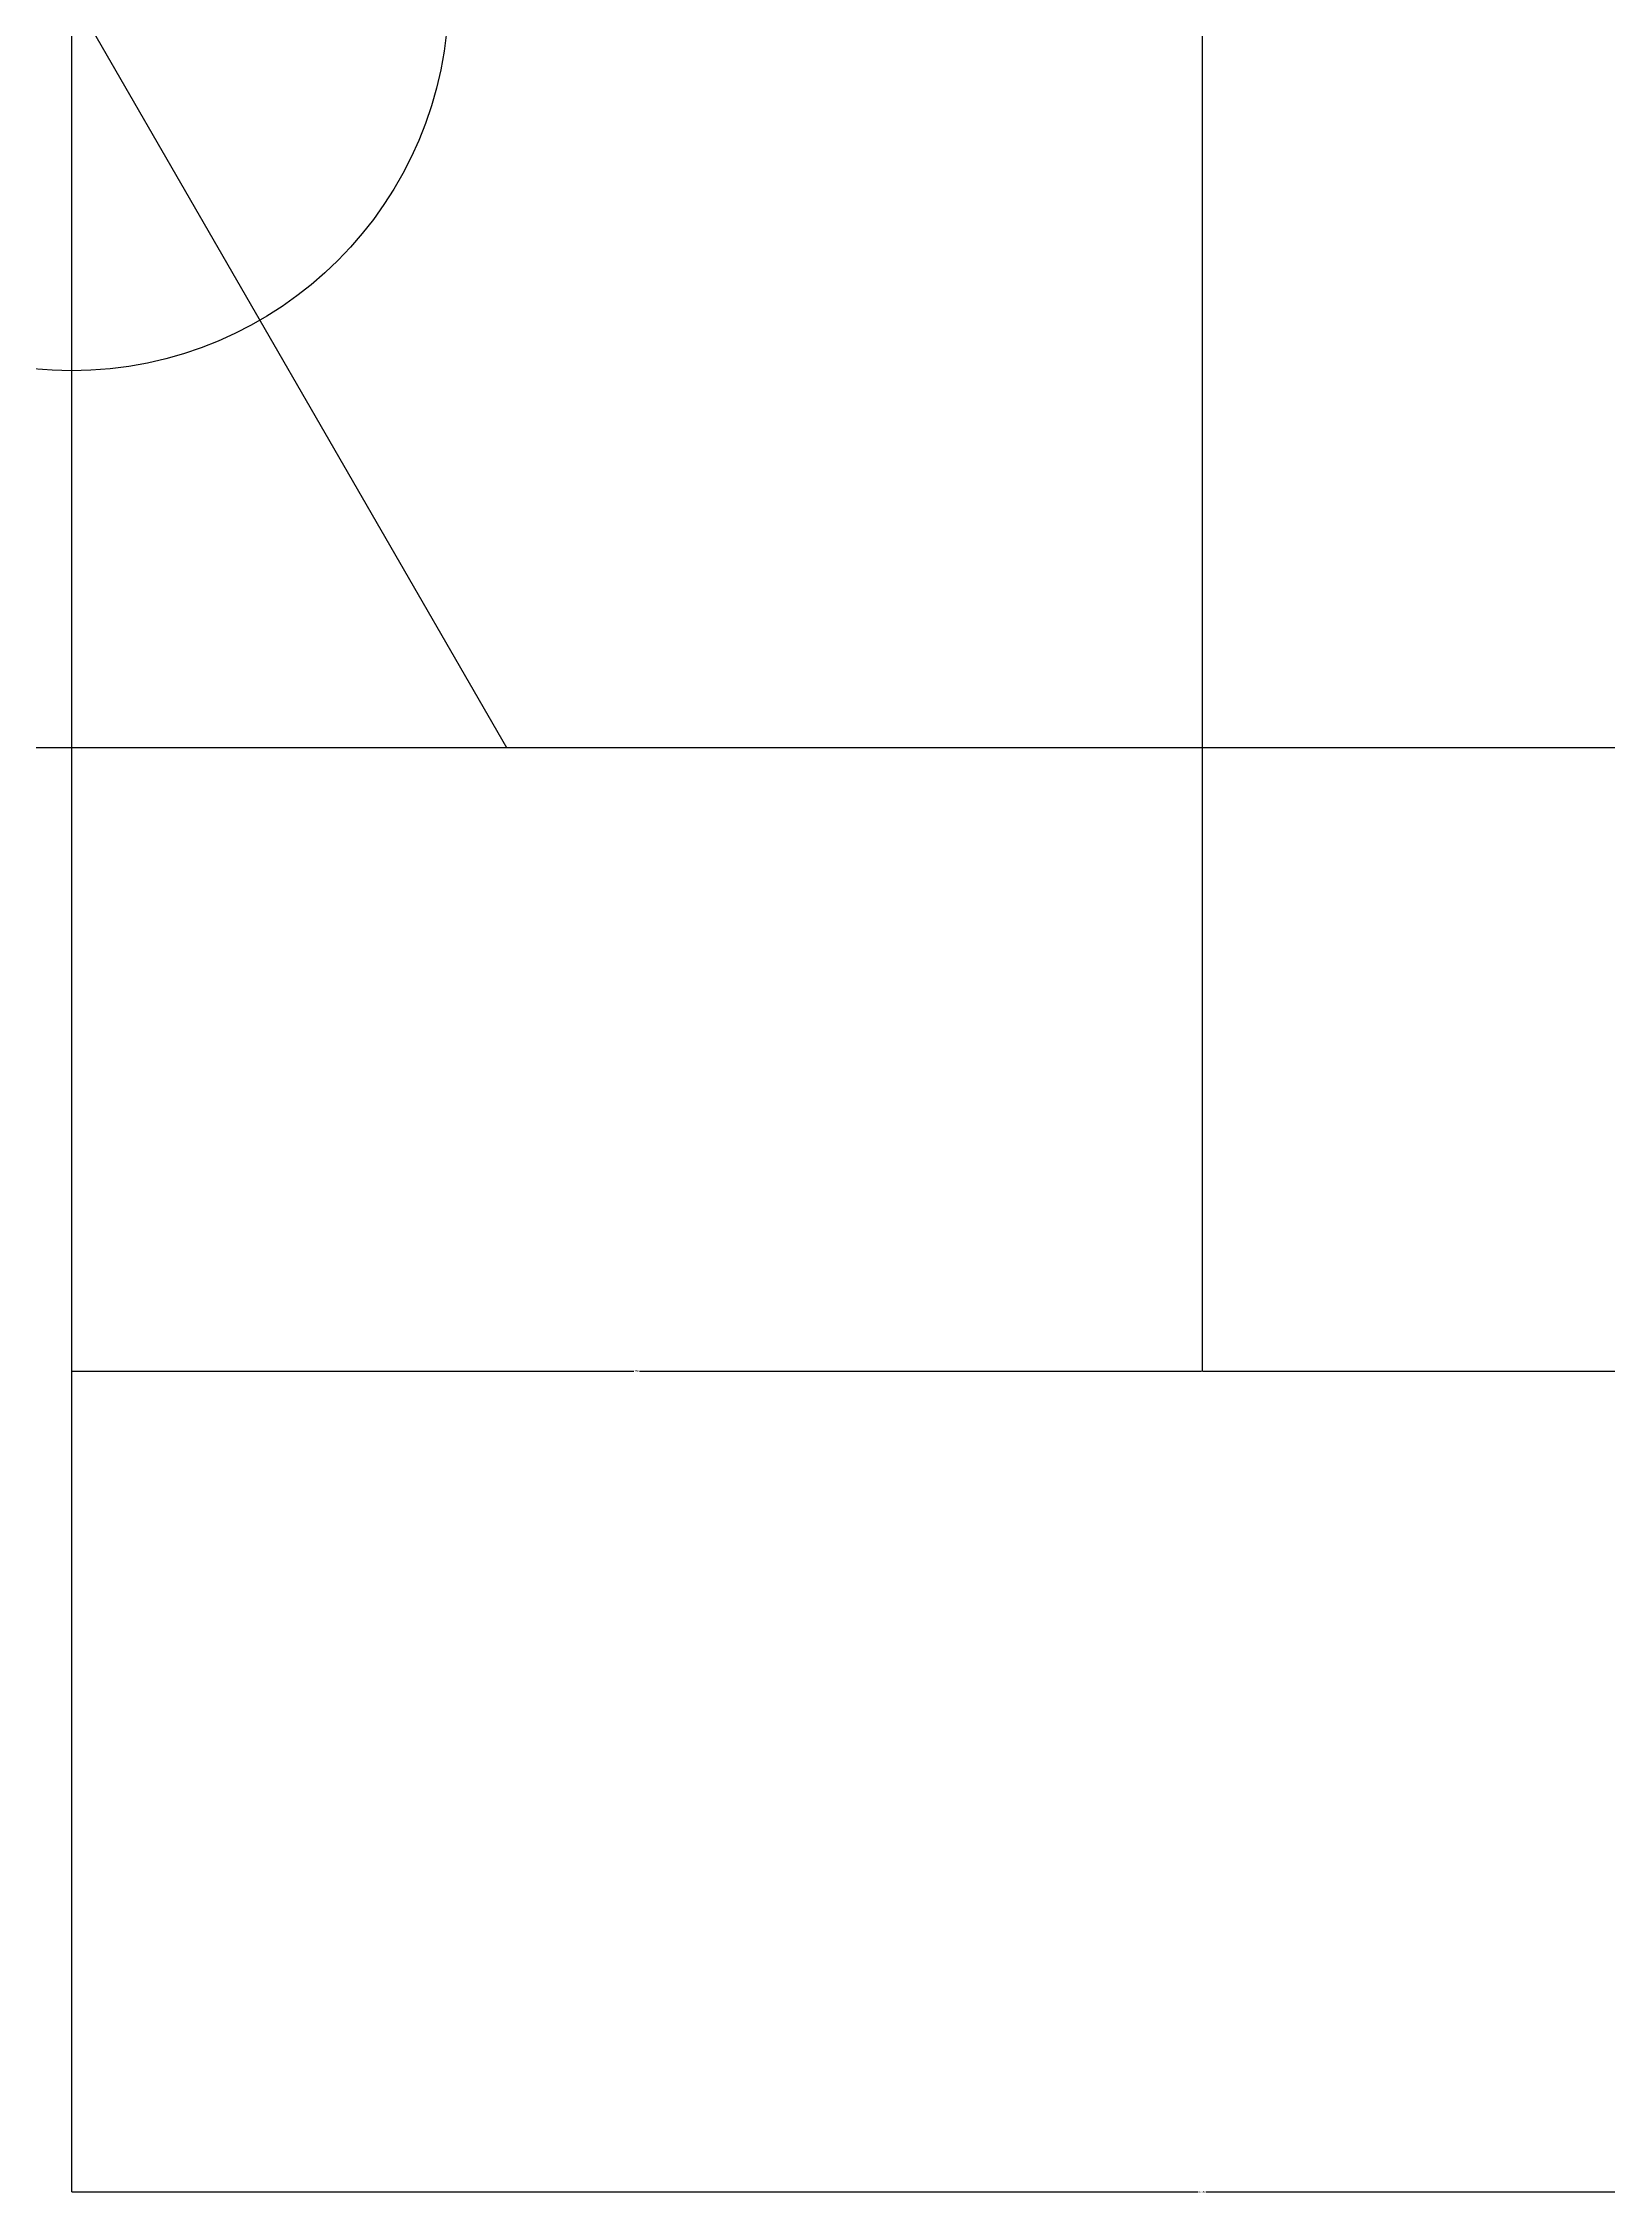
# Model space of a CAD drawing. Header units: metres. Extents: x 4568 to 182545, y -86951 to 35529.
# Drawn here: x 26605 to 27442, y -61695 to -60545 of the extents above; entities that cross this region are included whole.
import ezdxf

# ---------------------------------------------------------------- set-up
doc = ezdxf.new("R2010")
doc.units = ezdxf.units.M
for name, color, linetype in [('AXIS', 9, 'Continuous'), ('CCX', 7, 'Continuous'), ('LI', 7, 'Continuous'), ('LIS', 2, 'Continuous')]:
    doc.layers.add(name, color=color, linetype=linetype)
doc.dimstyles.get("Standard").update_dxf_attribs({"dimtxt": 2.5, "dimasz": 2.5, "dimexe": 1.25, "dimexo": 0.625, "dimtad": 1, "dimcen": 2.5, "dimazin": 3, "dimtfac": 1, "dimtmove": 0, "dimatfit": 3})

# ---------------------------------------------------------------- blocks, each defined once
blk = doc.blocks.new('_CLOSEDFILLED')
at = {"color": 0, "linetype": 'BYBLOCK'}
blk.add_solid([(-1, 0.2), (0, 0), (-1, -0.2)], dxfattribs=at)
blk = doc.blocks.new('*D522')
for p, q in [((26620.06, -60921.67), (26620.06, -61255.18)), ((27224.92, -60921.67), (27224.92, -61255.18)), ((26620.31, -61255.18), (26920.99, -61255.18)), ((26923.99, -61255.18), (27224.67, -61255.18))]:
    blk.add_line(p, q)
at = {"layer": 'Defpoints'}
for p in [(26620.06, -60921.67), (27224.92, -60921.67), (26620.06, -61255.18)]:
    blk.add_point(p, dxfattribs=at)
at = {"layer": 'CCX', "xscale": 0.25, "yscale": 0.25, "rotation": 180}
blk.add_blockref('_CLOSEDFILLED', (26620.06, -61255.18), dxfattribs=at)
at = {"layer": 'CCX', "xscale": 0.25, "yscale": 0.25}
blk.add_blockref('_CLOSEDFILLED', (27224.92, -61255.18), dxfattribs=at)
at = {"layer": 'CCX', "insert": (26922.49, -61255.18), "char_height": 1, "attachment_point": 5}
blk.add_mtext('750', dxfattribs=at)
blk = doc.blocks.new('*D523')
for p, q in [((26620.06, -61405.18), (26620.06, -61694.26)), ((27829.78, -61405.18), (27829.78, -61694.26)), ((26620.31, -61694.26), (27222.92, -61694.26)), ((27226.92, -61694.26), (27829.53, -61694.26))]:
    blk.add_line(p, q)
at = {"layer": 'Defpoints'}
for p in [(26620.06, -61405.18), (27829.78, -61405.18), (26620.06, -61694.26)]:
    blk.add_point(p, dxfattribs=at)
at = {"xscale": 0.25, "yscale": 0.25, "rotation": 180}
blk.add_blockref('_CLOSEDFILLED', (26620.06, -61694.26), dxfattribs=at)
at = {"xscale": 0.25, "yscale": 0.25}
blk.add_blockref('_CLOSEDFILLED', (27829.78, -61694.26), dxfattribs=at)
at = {"insert": (27224.92, -61694.26), "char_height": 1, "attachment_point": 5}
blk.add_mtext('1500', dxfattribs=at)
blk = doc.blocks.new('*D532')
for p, q in [((27224.92, -60921.67), (27224.92, -61255.18)), ((27829.78, -60921.67), (27829.78, -61255.18)), ((27225.17, -61255.18), (27525.85, -61255.18)), ((27528.85, -61255.18), (27829.53, -61255.18))]:
    blk.add_line(p, q)
at = {"layer": 'Defpoints'}
for p in [(27224.92, -60921.67), (27829.78, -60921.67), (27224.92, -61255.18)]:
    blk.add_point(p, dxfattribs=at)
at = {"layer": 'CCX', "xscale": 0.25, "yscale": 0.25, "rotation": 180}
blk.add_blockref('_CLOSEDFILLED', (27224.92, -61255.18), dxfattribs=at)
at = {"layer": 'CCX', "xscale": 0.25, "yscale": 0.25}
blk.add_blockref('_CLOSEDFILLED', (27829.78, -61255.18), dxfattribs=at)
at = {"layer": 'CCX', "insert": (27527.35, -61255.18), "char_height": 1, "attachment_point": 5}
blk.add_mtext('750', dxfattribs=at)

msp = doc.modelspace()

# ---------------------------------------------------------------- linework, layer by layer
at = {"layer": 'AXIS'}
for p, q in [((27224.92, -59250.57), (27224.92, -60921.67)), ((26620.06, -59711.97), (26620.06, -61534.36)), ((26387.25, -60115.2), (26852.88, -60921.67))]:
    msp.add_line(p, q, dxfattribs=at)
at = {"layer": 'LI'}
msp.add_circle((26620.06, -60518.43), 201.62, dxfattribs=at)
at = {"layer": 'LIS'}
msp.add_line((26387.26, -60921.67), (28062.59, -60921.67), dxfattribs=at)

# ---------------------------------------------------------------- dimensions: what is measured, and where the dimension line sits
dim = msp.add_linear_dim(base=(26620.06, -61694.26), p1=(26620.06, -61405.18), p2=(27829.78, -61405.18), text='1500', dimstyle='Standard')
dim.commit()
dim.dimension.update_dxf_attribs({"geometry": '*D523', "text_midpoint": (27224.92, -61694.26)})
at = {"layer": 'CCX'}
for base, p1, p2, picture, middle in [((26620.06, -61255.18), (26620.06, -60921.67), (27224.92, -60921.67), '*D522', (26922.49, -61255.18)), ((27224.92, -61255.18), (27224.92, -60921.67), (27829.78, -60921.67), '*D532', (27527.35, -61255.18))]:
    dim = msp.add_linear_dim(base=base, p1=p1, p2=p2, text='750', dimstyle='Standard', dxfattribs=at)
    dim.commit()
    dim.dimension.update_dxf_attribs({"geometry": picture, "text_midpoint": middle})

doc.saveas('drawing.dxf')
